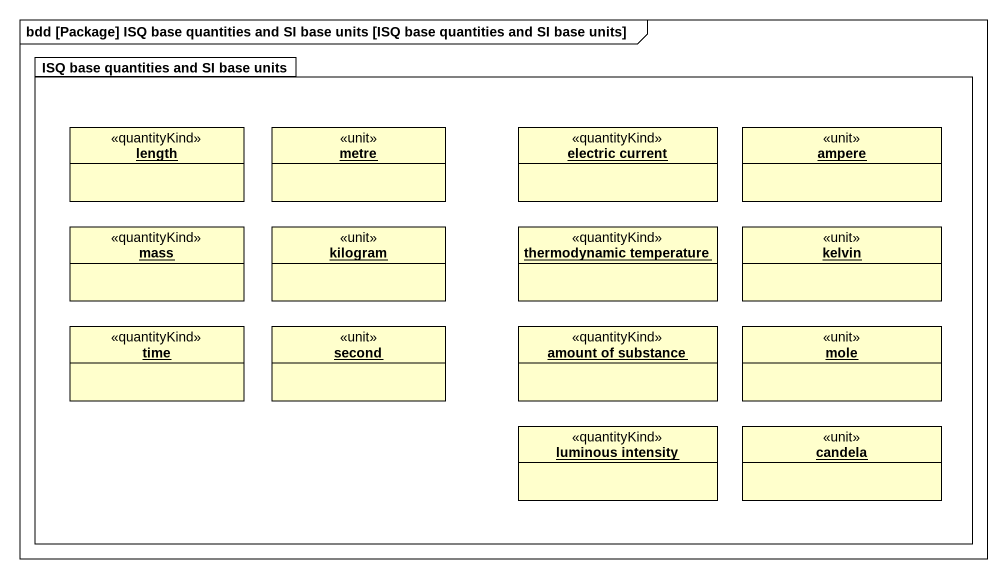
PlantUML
@startuml
mainframe bdd [Package] ISQ base quantities and SI base units [ISQ base quantities and SI base units]
hide circle
hide empty members
package "ISQ base quantities and SI base units" as ISQ_base_quantities_and_SI {
  object length <<quantityKind>>
  object metre <<unit>>
  object "electric current" as electric_current <<quantityKind>>
  object ampere <<unit>>
  object mass <<quantityKind>>
  object kilogram <<unit>>
  object "thermodynamic temperature" as thermodynamic_temperature <<quantityKind>>
  object kelvin <<unit>>
  object time <<quantityKind>>
  object second <<unit>>
  object "amount of substance" as amount_of_substance <<quantityKind>>
  object mole <<unit>>
  object "luminous intensity" as luminous_intensity <<quantityKind>>
  object candela <<unit>>
}
@enduml
